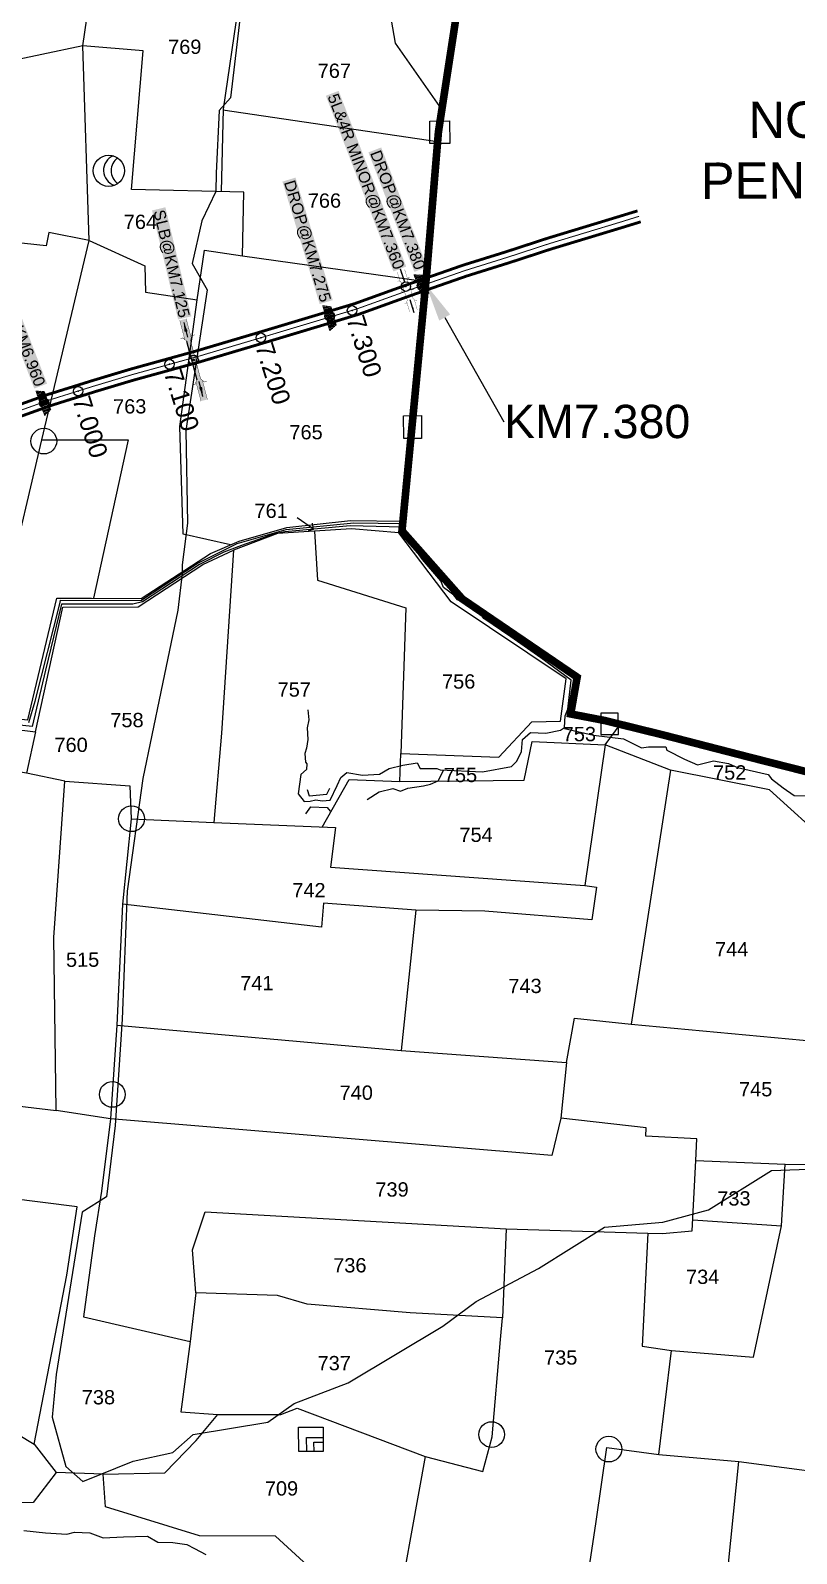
# Model space of a CAD drawing. Header units: inches. Extents: x 208632 to 221797, y 1591440 to 1598854.
# Drawn here: x 212744 to 213548, y 1595650 to 1597249 of the extents above; entities that cross this region are included whole.
import ezdxf
from ezdxf import colors
from ezdxf.entities.mleader import LeaderData, LeaderLine
from ezdxf.enums import TextEntityAlignment as Align
from ezdxf.math import Vec2, Vec3

# ---------------------------------------------------------------- set-up
doc = ezdxf.new("R2010")
doc.units = ezdxf.units.IN
doc.header["$LTSCALE"] = 15
doc.header["$MEASUREMENT"] = 0
doc.header["$PDMODE"] = 32
doc.header["$PDSIZE"] = 10
doc.linetypes.add('ACAD_ISO02W100', pattern=[15, 12, -3])
doc.linetypes.add('HIDDEN2', pattern=[0.1875, 0.125, -0.0625])
for name, color, linetype in [('BOUNDRY STONES', 240, 'Continuous'), ('CANAL1', 7, 'Continuous'), ('CSMark', 72, 'Continuous'), ('DIMENSION', 1, 'Continuous'), ('PLOTS', 7, 'Continuous'), ('PLOTS NO', 7, 'Continuous'), ('ROADS', 1, 'Continuous'), ('STREAMS', 4, 'Continuous'), ('STRUCTURE', 5, 'Continuous'), ('text2', 7, 'Continuous'), ('VILLAGE BOUNDRY', 5, 'Continuous'), ('VILLAGE STONES', 240, 'Continuous'), ('wells', 7, 'Continuous')]:
    doc.layers.add(name, color=color, linetype=linetype)
doc.styles.get("Standard").update_dxf_attribs({"font": 'arial.ttf'})
doc.dimstyles.get("Standard").update_dxf_attribs({"dimtxt": 0.18, "dimasz": 0.18, "dimexe": 0.18, "dimexo": 0.0625, "dimgap": 0.09, "dimtad": 0, "dimtih": 1, "dimtoh": 1, "dimdec": 4, "dimzin": 0, "dimdsep": 46, "dimtxsty": 'Standard', "dimcen": 0.09, "dimadec": 0, "dimazin": 0, "dimtfac": 1, "dimtdec": 4, "dimtofl": 0, "dimtmove": 0, "dimatfit": 3, "dimfxl": 1, "dimtolj": 1, "dimtzin": 0, "dimarcsym": 0})

# ---------------------------------------------------------------- blocks, each defined once
blk = doc.blocks.new('DROP')
h = blk.add_hatch()
h.set_pattern_fill('ANSI31', color=1, scale=10, angle=45)
h.set_pattern_definition([(90, (-324.4107, -25.7687), (-1.25, 0), [])])
h.paths.add_polyline_path([(-9.9, -4.3), (-13.8, 4.1), (13.8, 4.1), (10.2, -4.3)])
at = {"layer": 'STRUCTURE', "color": 5, "const_width": 0.49}
blk.add_lwpolyline([(-9.9, -4.3), (-13.8, 4.1), (13.8, 4.1), (10.2, -4.3), (-9.9, -4.3)], dxfattribs=at)
at = {"layer": 'STRUCTURE', "color": 5}
blk.add_circle((0, 0), 1.33, dxfattribs=at)
blk = doc.blocks.new('GGGGGFDGG')
at = {"layer": 'PLOTS NO', "color": 0}
for points in [[(17673.9, 8953.1), (17670.6, 8947.5), (17677, 8943.1)], [(17670.6, 8947.5), (17695.6, 8952)]]:
    blk.add_lwpolyline(points, dxfattribs=at)
blk = doc.blocks.new('1INLET')
at = {"layer": 'STRUCTURE', "color": 190}
for points, const_width in [([(9.4, 10.1), (9.4, 7.3), (5.2, 4.5), (0, 4.5), (0, 4.5), (0, 4.5), (-5.2, 4.5), (-9.4, 7.3), (-9.4, 10.1)], 0.35), ([(0, -4.5), (0, 4.5)], 1.75), ([(7.3, 5.9), (22.7, 5.9)], 0.35), ([(-9.4, -10.1), (-9.4, -7.3), (-5.2, -4.5), (0, -4.5), (5.2, -4.5), (9.4, -7.3), (9.4, -10.1)], 0.35), ([(7.3, -5.9), (22.7, -5.9)], 0.35)]:
    blk.add_lwpolyline(points, dxfattribs=dict(at, const_width=const_width))
at = {"layer": 'STRUCTURE', "color": 0}
blk.add_circle((0, 0), 1.31, dxfattribs=at)
blk.add_leader([(26, 0.1), (5.6, 0)], dimstyle='Standard', override={"dimasz": 8, "dimgap": 0.09, "dimtad": 0}, dxfattribs=at)
blk = doc.blocks.new('1SLB')
at = {"layer": 'STRUCTURE'}
h = blk.add_hatch(dxfattribs=at)
h.set_pattern_fill('DOTS', color=6, scale=14, angle=320.3722, style=0)
h.set_pattern_definition([(320.372247934, (-538945.0768, -1194857.3203), (0.89503691186, 0.39489261377), [0, -0.875])])
h.paths.add_polyline_path([(-43.8, 3.5), (-43.8, -3.5), (-23.1, -3.5), (-21, -2.1), (21, -2.1), (23.1, -3.5), (43.8, -3.5), (43.8, 3.5), (23.1, 3.5), (21, 2.1), (-21, 2.1), (-23.1, 3.5)])
at = {"layer": 'STRUCTURE', "color": 6, "linetype": 'ACAD_ISO02W100', "ltscale": 0.5, "const_width": 0.35}
for points in [[(-43.8, 3.5), (-23.1, 3.5)], [(23.1, 3.5), (43.8, 3.5)], [(-43.8, -3.5), (-23.1, -3.5)], [(23.1, -3.5), (43.8, -3.5)]]:
    blk.add_lwpolyline(points, dxfattribs=at)
at = {"layer": 'STRUCTURE', "color": 6, "const_width": 0.44}
for points in [[(-25.2, 7.7), (-25.2, 4.9), (-21, 2.1), (21, 2.1), (25.2, 4.9), (25.2, 7.7)], [(-25.2, -7.7), (-25.2, -4.9), (-21, -2.1), (21, -2.1), (25.2, -4.9), (25.2, -7.7)]]:
    blk.add_lwpolyline(points, dxfattribs=at)
at = {"layer": 'STRUCTURE', "color": 6}
blk.add_lwpolyline([(-21, -2.1), (21, -2.1)], dxfattribs=at)
blk.add_lwpolyline([(-21, -2.1), (21, -2.1)], dxfattribs=at)
at = {"layer": 'STRUCTURE', "color": 0}
blk.add_circle((0, 0), 0.871, dxfattribs=at)
for points in [[(-40.8, 0), (-24.8, 0)], [(39.6, -0.2), (23.5, -0.2)]]:
    blk.add_leader(points, dimstyle='Standard', override={"dimasz": 10, "dimgap": 0.09, "dimtad": 0}, dxfattribs=at)

msp = doc.modelspace()

# ---------------------------------------------------------------- linework, layer by layer
at = {"layer": 'BOUNDRY STONES'}
for points in [[(213163.2, 1597153.8), (213183.9, 1597153.9), (213184, 1597130.2), (213163.3, 1597130.1)], [(213135.6, 1596844.5), (213154.3, 1596844.6), (213154.4, 1596820.6), (213135.7, 1596820.5)], [(213361.1, 1596532.4), (213342.8, 1596532.4), (213342.9, 1596509.7), (213361.2, 1596509.8)]]:
    msp.add_lwpolyline(points, close=True, dxfattribs=at)
for centre in [(212757.7, 1596817.8), (212849.8, 1596421.4), (212829.6, 1596132), (213228.1, 1595775), (213351.2, 1595759.7)]:
    msp.add_circle(centre, 13.5, dxfattribs=at)
at = {"layer": 'CANAL1', "color": 200, "const_width": 3}
for points in [[(213381.3, 1597059.5), (213361.7, 1597053.5), (213286.9, 1597030.8), (213243.4, 1597016.6), (213198.1, 1597002.5), (213140.2, 1596982.3), (213084.5, 1596962.2), (212986.9, 1596932.9), (212917.7, 1596912.4), (212848.6, 1596893.3), (212809.3, 1596881.5), (212761.2, 1596866.5), (212689.6, 1596840.8)], [(213384.7, 1597048), (213365.2, 1597042), (213290.5, 1597019.4), (213247, 1597005.2), (213201.9, 1596991.1), (213144.2, 1596971), (213088.2, 1596950.8), (212990.4, 1596921.4), (212921, 1596900.8), (212851.9, 1596881.8), (212812.8, 1596870.1), (212765, 1596855.1), (212693.4, 1596829.4)]]:
    msp.add_lwpolyline(points, dxfattribs=at)
at = {"layer": 'CANAL1', "color": 1, "linetype": 'HIDDEN2', "ltscale": 4, "const_width": 1}
msp.add_lwpolyline([(213383, 1597053.8), (213363.4, 1597047.7), (213288.7, 1597025.1), (213245.2, 1597010.9), (213200, 1596996.8), (213142.2, 1596976.6), (213086.4, 1596956.5), (212988.7, 1596927.2), (212919.4, 1596906.6), (212850.2, 1596887.5), (212811.1, 1596875.8), (212763.1, 1596860.8), (212691.5, 1596835.1)], dxfattribs=at)
at = {"layer": 'PLOTS'}
for points in [[(212805.5, 1597028.3), (212798.7, 1597232.7), (212824, 1597405.3), (212979.8, 1597396.2), (212961.8, 1597273.9), (212946, 1597166.1), (212943.9, 1597079.7)], [(212966.3, 1597012.3), (212967.9, 1597079.1), (212849.8, 1597082), (212862.2, 1597227.3), (212798.7, 1597232.7), (212712.4, 1597214.5), (212669.9, 1597033.3), (212714.8, 1597027.8)], [(213171.3, 1597132.1), (212945.9, 1597165.2)], [(212755.5, 1596819.3), (212805.5, 1597028.3), (212763.1, 1597036.8), (212760.3, 1597022.9), (212714.8, 1597027.8), (212711.3, 1596995.4), (212674.8, 1596998.2)], [(212805.5, 1597028.3), (212863.9, 1597001.8), (212864.6, 1596974.3), (212918.6, 1596966), (212926.6, 1597018.4), (212966.3, 1597012.3), (213159.1, 1596985.2)], [(212953.7, 1596708.9), (212904.2, 1596720.1), (212900.5, 1596833), (212918.6, 1596966)], [(212633.7, 1596536.5), (212653.4, 1596668.6), (212719.6, 1596665.1), (212755.5, 1596819.3), (212846.3, 1596819), (212809.9, 1596652.9)], [(212633.7, 1596536.5), (212740.9, 1596525.4), (212771.3, 1596653.1), (212807.7, 1596652.9), (212860.1, 1596652.6), (212932.7, 1596699.7), (212962.9, 1596712.9), (213012.9, 1596727.2), (213079.9, 1596734.5), (213134.9, 1596733.8)], [(213042.1, 1596723.2), (213003.3, 1596720.8), (212956.9, 1596703.3), (212944.3, 1596511.3), (212936.4, 1596417.6)], [(213131.6, 1596460.6), (213132.7, 1596489.9), (213235.8, 1596486), (213270.4, 1596523), (213300.4, 1596523.8), (213306.3, 1596568.1), (213185.7, 1596649.1), (213130.5, 1596721.6), (213081, 1596725.6), (213042.1, 1596723.2), (213045.2, 1596672), (213137.8, 1596642.9), (213132.7, 1596489.9)], [(212749.1, 1596512.7), (212777.8, 1596643.6), (212856.9, 1596643.8), (212924.7, 1596688.4), (212956.9, 1596703.3)], [(212329.1, 1596063.6), (212310.5, 1596078.2), (212320.9, 1596122.9), (212314.3, 1596126.5), (212341.7, 1596301.7), (212341.7, 1596336.8), (212454.1, 1596409.2), (212530.1, 1596455.7), (212629.3, 1596527.3), (212749.1, 1596512.7), (212739.5, 1596469.1), (212650.6, 1596484.1), (212627.7, 1596488), (212629.3, 1596527.3), (212633.7, 1596536.5), (212610.6, 1596533.1), (212525.6, 1596465.2), (212343.6, 1596349.4)], [(213416, 1596472.5), (213347.5, 1596499.1), (213363.2, 1596520.4)], [(213050.1, 1596412.7), (213078.6, 1596462.6), (213131.6, 1596460.6), (213262.4, 1596461.8), (213270.5, 1596502.6), (213347.5, 1596499.1)], [(213347.5, 1596499.1), (213326.1, 1596351.4), (213338.3, 1596349.6), (213333.4, 1596315.3), (213220.9, 1596324.3), (213148.5, 1596325.6), (213133.2, 1596178.3)], [(212642.9, 1596141.2), (212644.2, 1596130.3), (212770.6, 1596115.1), (212768.3, 1596296.8), (212779.7, 1596460.9), (212739.5, 1596469.1)], [(212779.7, 1596460.9), (212848.2, 1596455.9), (212849.3, 1596421.4), (212840.3, 1596331.9), (212834.4, 1596204.9), (212827.6, 1596106.4), (212770.6, 1596115.1)], [(213583.3, 1596394.4), (213520.1, 1596451.9), (213416, 1596472.5), (213374.5, 1596205.7)], [(212849.3, 1596421.4), (212936.4, 1596417.6), (213064.2, 1596412.1), (213058.8, 1596370.6), (213326.1, 1596351.4)], [(213306.6, 1596165.7), (213315.1, 1596212), (213374.5, 1596205.7), (213570.3, 1596187.6), (213578.9, 1596324.8), (213627.1, 1596350.5), (213619.8, 1596227.2), (213613.6, 1596121.1), (213610.3, 1596057.8)], [(213148.5, 1596325.6), (213051.4, 1596332.9), (213049.5, 1596307.7), (212840.3, 1596331.9)], [(212834.4, 1596204.9), (213133.2, 1596178.3), (213306.6, 1596165.7), (213300.8, 1596107.1)], [(212827.6, 1596106.4), (212818.4, 1596030.5), (212810.9, 1595983.6), (212799.5, 1595898.7), (212911.5, 1595872.7), (212901.5, 1595798.9), (212940.5, 1595795.9), (213006.5, 1595796.2), (213023.9, 1595802.8), (213158.2, 1595752), (213218.9, 1595736.1), (213228.5, 1595772.7), (213237.4, 1595874.7), (213239.5, 1595897.5), (213142.6, 1595902.7), (213034.4, 1595911.9), (213003.1, 1595920.8), (212917.4, 1595923.8), (212911.5, 1595872.7)], [(213442.5, 1596062.7), (213443.7, 1596085.3), (213390.1, 1596088.1), (213390.5, 1596096.8), (213300.8, 1596107.1), (213291.4, 1596067.9), (212827.6, 1596106.4)], [(213392.1, 1595986.4), (213407.4, 1595985.9), (213438.7, 1595989), (213442.5, 1596062.7), (213536.3, 1596058.8)], [(213403.8, 1595754.2), (213417.1, 1595863.4), (213503.3, 1595856.1), (213532.5, 1595994.1), (213536.3, 1596058.8), (213608.1, 1596057.7), (213712.6, 1596063.6), (213914.6, 1596065.9)], [(212747.7, 1595764.8), (212781.8, 1595942.2), (212792.7, 1596014.1), (212645.3, 1596032.6), (212641.6, 1596022.7), (212580.4, 1596034.8), (212566, 1595961.9), (212561.3, 1595870.5), (212586.6, 1595862.6), (212595.4, 1595816)], [(212917.4, 1595923.8), (212913.9, 1595969), (212927.1, 1596008.9), (213243.2, 1595991.1), (213239.5, 1595897.5)], [(213439.3, 1596000.4), (213532.5, 1595994.1)], [(213243.2, 1595991.1), (213392.1, 1595986.4), (213386.1, 1595867.9), (213417.1, 1595863.4)], [(212602.3, 1595813.7), (212700.3, 1595793.3), (212747.7, 1595764.8), (212770.8, 1595735.2)], [(212819.9, 1595733.5), (212884.7, 1595734.7), (212917.8, 1595768.6), (212940.5, 1595795.9)], [(213462.7, 1595501.4), (213400.3, 1595510.4), (213403.1, 1595570.5), (213368.7, 1595574.4), (213344.1, 1595412.2), (213297.8, 1595443.7), (213323.6, 1595587.8), (213337.8, 1595683.9), (213349.2, 1595761.5), (213403.8, 1595754.2), (213487.8, 1595746.8)], [(213158.2, 1595752), (213123, 1595556.7)], [(213619.8, 1595478.8), (213462.7, 1595501.4), (213487.8, 1595746.8), (213625.2, 1595728.5), (213697.2, 1595719.6)], [(213246.9, 1595476.6), (213123, 1595556.7), (213001.1, 1595668.3), (212921.3, 1595668.7), (212822.6, 1595699.2), (212819.9, 1595733.5), (212770.8, 1595735.2), (212746.6, 1595703.6), (212565.9, 1595701.6), (212538, 1595634.7), (212590.2, 1595612.9), (212705.1, 1595603.7), (212839.5, 1595613.6), (212938, 1595577), (213004.6, 1595477.1), (213084.4, 1595353)]]:
    msp.add_lwpolyline(points, dxfattribs=at)
at = {"layer": 'ROADS', "color": 1}
for points in [[(212942, 1597742.6), (212956, 1597668), (212975.2, 1597594.2), (213026.7, 1597487.3), (213039.4, 1597452.8), (213054.9, 1597382.3), (213078.9, 1597334), (213121.2, 1597267.8), (213126.9, 1597235.6), (213175.7, 1597165.7)], [(212964.6, 1597269.4), (212953.8, 1597178.1), (212941.9, 1597165), (212938.7, 1597099.1), (212938.3, 1597079.8), (212923.8, 1597049.2), (212913.4, 1597004.1), (212929.2, 1596976.5), (212906.7, 1596828.8), (212908.7, 1596731.7), (212903, 1596687.9), (212903.1, 1596679), (212898.4, 1596640.4), (212880.6, 1596554.7), (212861.7, 1596463.6), (212845.4, 1596345.3), (212840.1, 1596211), (212832.6, 1596099.5), (212823.6, 1596024.7), (212798, 1596008.3), (212770.5, 1595838.2), (212766.4, 1595793.3), (212780.7, 1595741.5), (212798.7, 1595725.9), (212851.4, 1595746.9), (212893.3, 1595756.2), (212914.5, 1595775.2), (212993, 1595788.1), (213020.7, 1595807.5), (213077.4, 1595829.3), (213176.7, 1595888.9), (213211.8, 1595914.8), (213277.3, 1595949.2), (213346.5, 1595992.6), (213408, 1595997.8), (213455.7, 1596010.8), (213522.2, 1596052.1), (213590, 1596054.8)], [(213134.2, 1596727.3), (213079.6, 1596728.8), (213010.9, 1596722.7), (212999, 1596720.2), (212965.4, 1596708.2), (212946.8, 1596701.4), (212921.1, 1596688.2), (212861.5, 1596649), (212851.3, 1596646.6), (212776.3, 1596646.7), (212759.6, 1596577.3), (212745.4, 1596518.2), (212692.6, 1596524)], [(212742.1, 1596522.3), (212748.6, 1596544.7), (212774.8, 1596648.3), (212775.2, 1596650.7), (212859.7, 1596650.6), (212918.9, 1596689.4), (212960.8, 1596710.2), (213012.2, 1596724.9), (213083.4, 1596731.9), (213134.6, 1596731.4)]]:
    msp.add_lwpolyline(points, dxfattribs=at)
at = {"layer": 'STREAMS'}
for points in [[(213035.1, 1596535.9), (213036.2, 1596525.2), (213034.2, 1596517), (213035, 1596504.7), (213033.5, 1596495.5), (213031.7, 1596489.9), (213032.5, 1596480.7), (213033.8, 1596479), (213033.6, 1596473.1), (213027.5, 1596468), (213024.8, 1596447.5), (213031.2, 1596439.6), (213037.3, 1596439.7), (213043.4, 1596441.2), (213050.1, 1596440.2), (213058.5, 1596440.8), (213065.8, 1596456.4), (213069.6, 1596464.6), (213076, 1596469.9), (213092.4, 1596467.2), (213110.2, 1596468.3), (213120.4, 1596474.2), (213134.7, 1596477.6), (213149.8, 1596480), (213152.9, 1596474.1), (213170.5, 1596474.2), (213174.1, 1596472.7), (213218.6, 1596470.8), (213248.8, 1596476.3), (213254.4, 1596481.7), (213259.4, 1596491.9), (213260.6, 1596504.7), (213268.8, 1596512.1), (213284.9, 1596511.4), (213300.4, 1596514.5), (213304.5, 1596517.1), (213305.2, 1596529.6), (213308, 1596536.5), (213311.5, 1596566.7), (213279.7, 1596590.2), (213248.2, 1596612.5), (213220, 1596631.5), (213216.2, 1596636.9), (213213.3, 1596638.9), (213210, 1596642.7), (213192.3, 1596651.3), (213188.2, 1596656.2), (213182.6, 1596660.2), (213177.5, 1596664.3), (213174.6, 1596671.2), (213155.3, 1596693.6), (213147.6, 1596704.3), (213133.2, 1596723.6)], [(213304.6, 1596516.2), (213335, 1596509.2), (213366.7, 1596505.2), (213385.6, 1596495.7), (213393, 1596496.8), (213411.1, 1596496.9), (213412.1, 1596493.3), (213430.5, 1596483.8), (213444.4, 1596477.9), (213461.1, 1596482.1), (213476.9, 1596479.4), (213486.2, 1596475.3), (213498.6, 1596472.5), (213518.7, 1596467.9), (213522.1, 1596463.3), (213534.2, 1596453.8), (213545.8, 1596445.9), (213569.3, 1596445.5)], [(213097.3, 1596441.5), (213110, 1596449.6), (213124.3, 1596453), (213132.3, 1596450.5), (213140.1, 1596453.4), (213156.4, 1596455.8), (213163.7, 1596457.6), (213172, 1596461.3), (213177.4, 1596472.2)], [(213034.2, 1596452), (213036.5, 1596445.4), (213054.8, 1596447.3), (213058.1, 1596453.4)], [(213033, 1596426.4), (213038.1, 1596434), (213055.4, 1596433.3), (213058.3, 1596429.2)], [(212736.6, 1595674.4), (212759.4, 1595672), (212782, 1595670.3), (212790, 1595672.4), (212806, 1595671.8), (212820.2, 1595666.5), (212841.5, 1595667.7), (212866.7, 1595668.3), (212877.4, 1595662.1), (212893.3, 1595661.7), (212907.8, 1595659.6), (212916, 1595655.4), (212928, 1595649)]]:
    msp.add_lwpolyline(points, dxfattribs=at)
at = {"layer": 'text2', "color": 2, "linetype": 'Continuous'}
for p in [(213138, 1596980, 136), (213155, 1596981, 137), (213058, 1596949, 135), (212915, 1596903, 134), (212758, 1596858, 133)]:
    msp.add_point(p, dxfattribs=at)
at = {"layer": 'text2', "color": 3, "linetype": 'Continuous'}
for p in [(213081.5, 1596955), (212985.7, 1596926.3), (212889.7, 1596898.4), (212793.7, 1596870.3)]:
    msp.add_point(p, dxfattribs=at)
at = {"layer": 'VILLAGE BOUNDRY', "linetype": 'HIDDEN2', "ltscale": 8, "const_width": 8}
msp.add_lwpolyline([(213192.1, 1597271.9), (213172.2, 1597142.4), (213159.8, 1596993.2), (213133.9, 1596723.7), (213197.3, 1596652.1), (213317.9, 1596570), (213311.1, 1596531.4), (213346.4, 1596524.6), (213408.1, 1596509.4), (213496.6, 1596486.6), (213665.3, 1596443.7)], dxfattribs=at)
at = {"layer": 'wells', "color": 0}
for points in [[(213051.1, 1595757.3), (213025.4, 1595757.2), (213025.3, 1595782.6), (213051, 1595782.7)], [(213051.1, 1595757.3), (213033.8, 1595757.2), (213033.7, 1595771.8), (213051.1, 1595771.9)], [(213051.1, 1595757.3), (213041.5, 1595757.3), (213041.4, 1595767), (213051.1, 1595767.1)]]:
    msp.add_lwpolyline(points, close=True, dxfattribs=at)
msp.add_circle((212825.9, 1597101.6), 16.4, dxfattribs=at)
for centre, start, end in [((212836.8, 1597102), 111.4047, 252.828), ((212844.7, 1597101.8), 125.3285, 235.5921)]:
    msp.add_arc(centre, 16.4, start, end, dxfattribs=at)

# ---------------------------------------------------------------- block references
at = {"layer": 'PLOTS NO', "xscale": 0.8170786237207841, "yscale": 0.8170786237207841, "zscale": 0.8170786237207841, "rotation": 134.2686094095617}
msp.add_blockref('GGGGGFDGG', (228354.2, 1591489.6), dxfattribs=at)
at = {"layer": 'text2', "color": 3, "linetype": 'Continuous', "xscale": 0.7000000000000001, "yscale": 0.7000000000000001, "zscale": 0.7000000000000001}
for p, rotation in [((213137.7, 1596981.4), 107.9352375262667), ((213141.5, 1596970), 286.2315960338179)]:
    msp.add_blockref('1INLET', p, dxfattribs=dict(at, rotation=rotation))
at = {"layer": 'text2', "color": 3, "linetype": 'Continuous'}
for name, p, rotation in [('DROP', (213155, 1596981, 137), 110.0071084418472), ('DROP', (213058.2, 1596948), 105.9509211655578), ('1SLB', (212915, 1596903, 134), 284.7464558674204), ('DROP', (212757.8, 1596858.9), 109.5523008017499)]:
    msp.add_blockref(name, p, dxfattribs=dict(at, rotation=rotation))

# ---------------------------------------------------------------- texts
at = {"layer": 'CSMark', "color": 1}
for s, p in [('7.300', (213084.4, 1596949.1)), ('7.200', (212988.6, 1596920.4)), ('7.100', (212892.6, 1596892.5)), ('7.000', (212796.6, 1596864.4))]:
    msp.add_text(s, height=19, rotation=287.4175, dxfattribs=at).set_placement(p, align=Align.MIDDLE_LEFT)
at = {"layer": 'DIMENSION', "insert": (213574.7, 1597174.3), "char_height": 38.14, "width": 467.714, "attachment_point": 2, "rotation": 0.2399}
msp.add_mtext('NO:55\\PPENDLUR ', dxfattribs=at)
at = {"layer": 'PLOTS NO'}
for s, p in [('769', (212888.3, 1597224.1)), ('767', (213045.4, 1597199)), ('766', (213035, 1597062.7)), ('764', (212841.7, 1597040.4)), ('763', (212830.5, 1596846.7)), ('765', (213015.7, 1596819.6)), ('761', (212979, 1596737.1)), ('756', (213176, 1596557.9)), ('757', (213003.3, 1596549.5)), ('758', (212827.6, 1596517.4)), ('753', (213302.8, 1596502.7)), ('760', (212768.9, 1596491.4)), ('752', (213460.7, 1596462.4)), ('755', (213177.9, 1596459.8)), ('754', (213194.3, 1596397)), ('742', (213018.7, 1596338.8)), ('744', (213462.8, 1596276.9)), ('515', (212781, 1596265.9)), ('741', (212964, 1596241.3)), ('743', (213245.7, 1596238.3)), ('740', (213068.4, 1596126.3)), ('745', (213488, 1596129.9)), ('739', (213106, 1596024.7)), ('733', (213465.1, 1596015.3)), ('736', (213061.7, 1595945.1)), ('734', (213432.3, 1595933)), ('737', (213045.3, 1595842.4)), ('735', (213283.2, 1595848.3)), ('738', (212797.6, 1595806.6)), ('709', (212989.9, 1595710.9))]:
    msp.add_text(s, height=15, rotation=0.2399, dxfattribs=at).set_placement(p)
at = {"layer": 'STRUCTURE', "color": 5, "char_height": 12, "attachment_point": 1, "bg_fill": 1, "box_fill_scale": 1.1, "bg_fill_color": 7, "bg_fill_true_color": 16777215, "bg_fill_transparency": 0}
for s, insert, width, rotation in [('5L&4R MINOR@KM7.360', (213066.7, 1597183.9), 195.222, 291.0353), ('DROP@KM7.380', (213111.4, 1597124.5), 131.997, 291.0353), ('DROP@KM7.275', (213021.3, 1597092.9), 131.997, 286.9172), ('SLB@KM7.125', (212884.5, 1597061.8), 115.25, 283.4333), ('DROP@KM6.960', (212712.2, 1597001.9), 131.866, 291.0353)]:
    msp.add_mtext(s, dxfattribs=dict(at, insert=insert, width=width, rotation=rotation))

# ---------------------------------------------------------------- leaders
at = {"layer": 'VILLAGE STONES', "color": 1}
ml = msp.add_multileader_mtext('Standard', dxfattribs=at)
ml.set_content('KM7.380', color=1)
ml.set_leader_properties()
ml.build(insert=Vec2(0, 0))
ml.multileader.update_dxf_attribs({"dogleg_length": 0.36, "arrow_head_size": 40})
ctx = ml.context
ctx.base_point, ctx.char_height, ctx.arrow_head_size, ctx.landing_gap_size, ctx.plane_origin = Vec3(213241, 1596838.1), 35, 40, 0.09, Vec3(214500.8, 1597248.9)
notes = []
notes.append((ctx, [(0, (1, 1, 0), (213241, 1596838.1), (1, 0), 1.396927018504357e-11, [(0, [(213159, 1596982.3)], 0, [])])]))
ctx.mtext.insert, ctx.mtext.flow_direction = Vec3(213241.1, 1596855.9), 5
for ctx, leaders in notes:
    for number, flags, end, landing, length, lines in leaders:
        leader = LeaderData()
        leader.index, (leader.has_last_leader_line, leader.has_dogleg_vector, leader.attachment_direction) = number, flags
        leader.last_leader_point, leader.dogleg_vector, leader.dogleg_length = Vec3(end), Vec3(landing), length
        for number, points, colour, breaks in lines:
            line = LeaderLine()
            line.index, line.vertices, line.color, line.breaks = number, Vec3.list(points), colors.encode_raw_color(colour), breaks
            leader.lines.append(line)
        ctx.leaders.append(leader)

doc.saveas('drawing.dxf')
